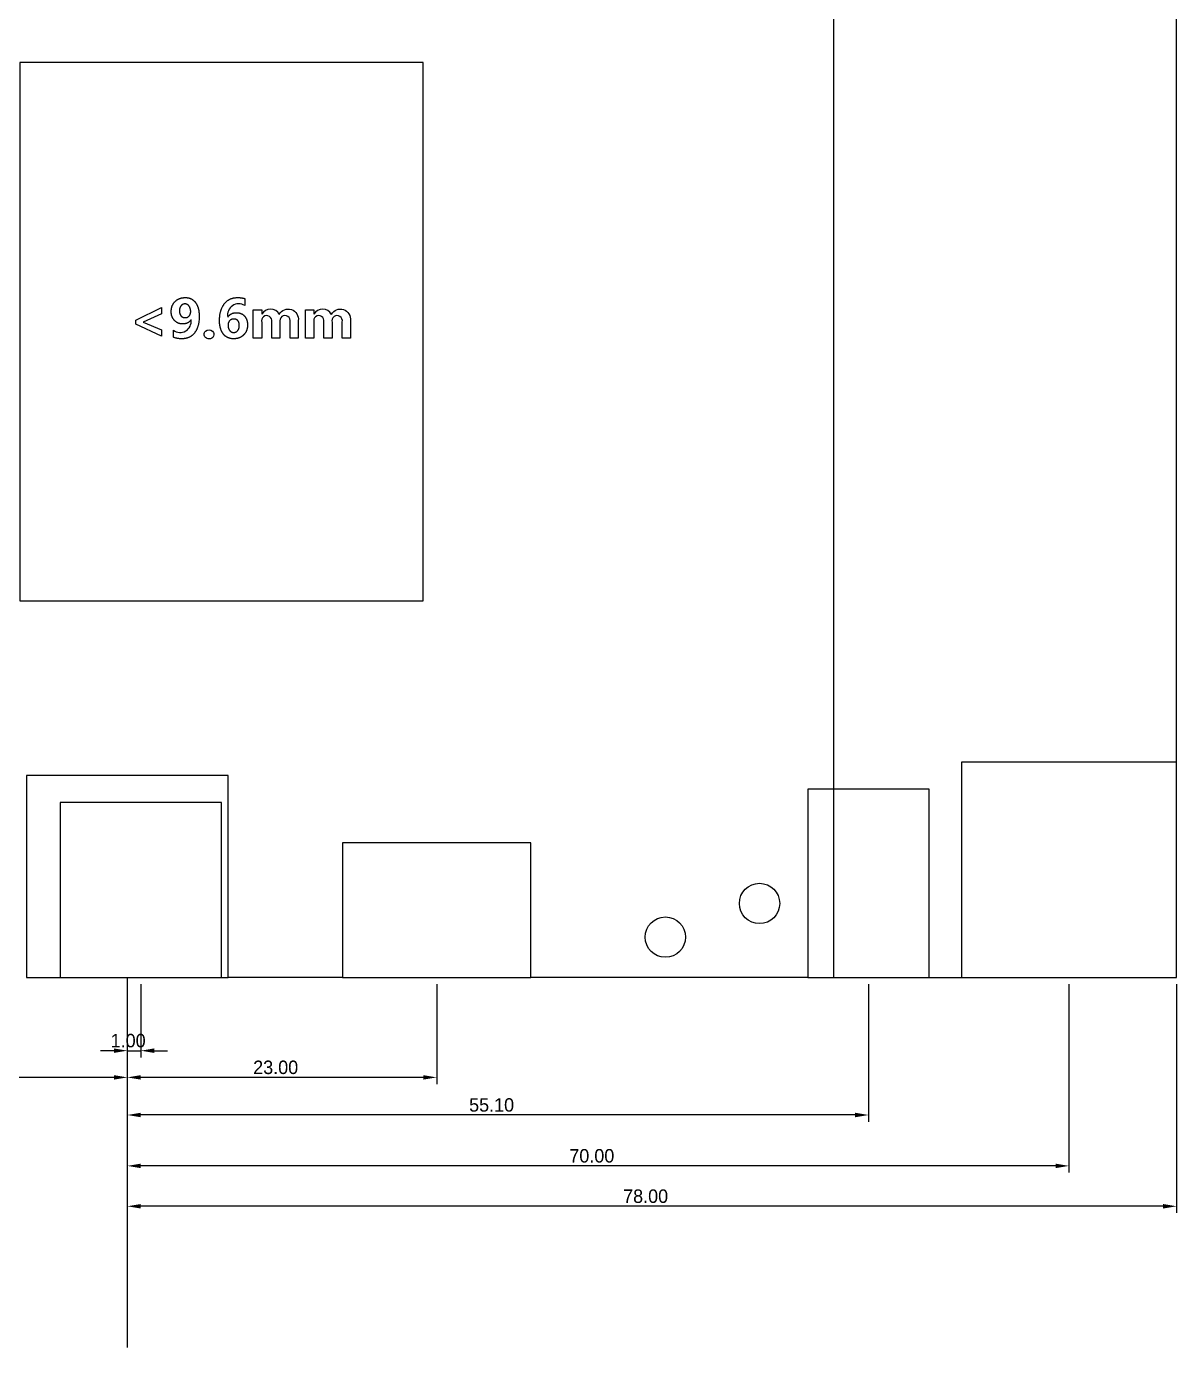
# Model space of a CAD drawing. Extents: x 157 to 316, y 0 to 233.
# Drawn here: x 230.4 to 315.9, y 0 to 98.2 of the extents above; entities that cross this region are included whole.
import ezdxf

# ---------------------------------------------------------------- set-up
doc = ezdxf.new("R2010")
doc.units = 0
doc.layers.get('DEFPOINTS').update_dxf_attribs({"linetype": 'CONTINUOUS'})
doc.layers.add('MAKE2D$可见线$普通线', color=7, linetype='CONTINUOUS')
doc.layers.add('MAKE2D$注解', color=7, linetype='CONTINUOUS')
doc.styles.add('默认值', font='txt')
doc.dimstyles.new('默认值', dxfattribs={"dimtxt": 1, "dimasz": 1, "dimexe": 0.5, "dimexo": 0.5, "dimgap": 0.25, "dimtad": 1, "dimtoh": 1, "dimzin": 1, "dimcen": 0.5, "dimazin": 3, "dimtfac": 1, "dimtix": 1, "dimtmove": 0, "dimatfit": 3})

# ---------------------------------------------------------------- blocks, each defined once
blk = doc.blocks.new('*D12')
at = {"layer": 'DEFPOINTS', "color": 0}
for p in [(238.894, 27.5), (237.894, 23.145), (238.894, 22.061)]:
    blk.add_point(p, dxfattribs=at)
at = {"layer": 'MAKE2D$注解', "color": 0}
for p, q in [((238.894, 27), (238.894, 21.561)), ((237.894, 22.645), (237.894, 21.561)), ((236.894, 22.061), (235.894, 22.061)), ((237.894, 22.061), (238.894, 22.061)), ((239.894, 22.061), (240.894, 22.061))]:
    blk.add_line(p, q, dxfattribs=at)
for points in [[(236.894, 21.895), (236.894, 22.228), (237.894, 22.061)], [(239.894, 22.228), (239.894, 21.895), (238.894, 22.061)]]:
    blk.add_solid(points, dxfattribs=at)
at = {"layer": 'MAKE2D$注解', "color": 0, "linetype": 'CONTINUOUS', "style": '默认值'}
blk.add_text('1.00', height=1, dxfattribs=at).set_placement((236.656, 22.311))
blk = doc.blocks.new('*D13')
at = {"layer": 'DEFPOINTS', "color": 0}
for p in [(213.894, 27.5), (213.894, 20.075), (237.894, 20.075)]:
    blk.add_point(p, dxfattribs=at)
at = {"layer": 'MAKE2D$注解', "color": 0}
for p, q in [((213.894, 27), (213.894, 19.575)), ((236.894, 20.075), (214.894, 20.075)), ((237.894, 20.575), (237.894, 20.575))]:
    blk.add_line(p, q, dxfattribs=at)
for points in [[(214.894, 20.242), (214.894, 19.909), (213.894, 20.075)], [(236.894, 19.909), (236.894, 20.242), (237.894, 20.075)]]:
    blk.add_solid(points, dxfattribs=at)
at = {"layer": 'MAKE2D$注解', "color": 0, "linetype": 'CONTINUOUS', "style": '默认值'}
blk.add_text('24.00', height=1, dxfattribs=at).set_placement((223.751, 20.325))
blk = doc.blocks.new('*D14')
at = {"layer": 'DEFPOINTS', "color": 0}
for p in [(260.894, 27.5), (237.894, 20.075), (237.894, 20.075)]:
    blk.add_point(p, dxfattribs=at)
at = {"layer": 'MAKE2D$注解', "color": 0}
for p, q in [((260.894, 27), (260.894, 19.575)), ((259.894, 20.075), (238.894, 20.075)), ((237.894, 19.575), (237.894, 19.575))]:
    blk.add_line(p, q, dxfattribs=at)
for points in [[(238.894, 20.242), (238.894, 19.909), (237.894, 20.075)], [(259.894, 19.909), (259.894, 20.242), (260.894, 20.075)]]:
    blk.add_solid(points, dxfattribs=at)
at = {"layer": 'MAKE2D$注解', "color": 0, "linetype": 'CONTINUOUS', "style": '默认值'}
blk.add_text('23.00', height=1, dxfattribs=at).set_placement((247.251, 20.325))
blk = doc.blocks.new('*D15')
at = {"layer": 'DEFPOINTS', "color": 0}
for p in [(292.994, 27.5), (237.894, 18.115), (237.894, 17.282)]:
    blk.add_point(p, dxfattribs=at)
at = {"layer": 'MAKE2D$注解', "color": 0}
for p, q in [((292.994, 27), (292.994, 16.782)), ((237.894, 17.615), (237.894, 16.782)), ((291.994, 17.282), (238.894, 17.282))]:
    blk.add_line(p, q, dxfattribs=at)
for points in [[(238.894, 17.449), (238.894, 17.115), (237.894, 17.282)], [(291.994, 17.115), (291.994, 17.449), (292.994, 17.282)]]:
    blk.add_solid(points, dxfattribs=at)
at = {"layer": 'MAKE2D$注解', "color": 0, "linetype": 'CONTINUOUS', "style": '默认值'}
blk.add_text('55.10', height=1, dxfattribs=at).set_placement((263.301, 17.532))
blk = doc.blocks.new('*D16')
at = {"layer": 'DEFPOINTS', "color": 0}
for p in [(307.894, 27.5), (237.894, 13.75), (237.894, 13.5)]:
    blk.add_point(p, dxfattribs=at)
at = {"layer": 'MAKE2D$注解', "color": 0}
for p, q in [((307.894, 27), (307.894, 13)), ((237.894, 13.25), (237.894, 13)), ((306.894, 13.5), (238.894, 13.5))]:
    blk.add_line(p, q, dxfattribs=at)
for points in [[(238.894, 13.667), (238.894, 13.333), (237.894, 13.5)], [(306.894, 13.333), (306.894, 13.667), (307.894, 13.5)]]:
    blk.add_solid(points, dxfattribs=at)
at = {"layer": 'MAKE2D$注解', "color": 0, "linetype": 'CONTINUOUS', "style": '默认值'}
blk.add_text('70.00', height=1, dxfattribs=at).set_placement((270.751, 13.75))
blk = doc.blocks.new('*D17')
at = {"layer": 'DEFPOINTS', "color": 0}
for p in [(315.894, 27.5), (237.894, 11.488), (237.894, 10.5)]:
    blk.add_point(p, dxfattribs=at)
at = {"layer": 'MAKE2D$注解', "color": 0}
for p, q in [((315.894, 27), (315.894, 10)), ((237.894, 10.988), (237.894, 10)), ((314.894, 10.5), (238.894, 10.5))]:
    blk.add_line(p, q, dxfattribs=at)
for points in [[(238.894, 10.667), (238.894, 10.333), (237.894, 10.5)], [(314.894, 10.333), (314.894, 10.667), (315.894, 10.5)]]:
    blk.add_solid(points, dxfattribs=at)
at = {"layer": 'MAKE2D$注解', "color": 0, "linetype": 'CONTINUOUS', "style": '默认值'}
blk.add_text('78.00', height=1, dxfattribs=at).set_placement((274.751, 10.75))

msp = doc.modelspace()

# ---------------------------------------------------------------- linework, layer by layer
at = {"layer": 'MAKE2D$可见线$普通线'}
for p, q in [((290.394, 213.5), (290.394, 27.5)), ((315.894, 43.5), (315.894, 213.5)), ((246.627, 77.942), (246.627, 77.429)), ((238.525, 76.347), (240.443, 77.291)), ((240.443, 76.821), (239.076, 76.204)), ((240.443, 77.291), (240.443, 76.821)), ((247.26, 77.122), (247.883, 77.122)), ((247.26, 75), (247.26, 77.122)), ((247.883, 77.122), (247.883, 76.786)), ((247.883, 76.786), (247.89, 76.786)), ((251.137, 77.122), (251.76, 77.122)), ((251.137, 75), (251.137, 77.122)), ((251.76, 77.122), (251.76, 76.786)), ((251.76, 76.786), (251.768, 76.786)), ((238.525, 76.041), (238.525, 76.347)), ((240.443, 75.158), (238.525, 76.041)), ((239.076, 76.204), (239.076, 76.192)), ((239.076, 76.192), (240.443, 75.628)), ((240.443, 75.628), (240.443, 75.158)), ((241.321, 75.073), (241.321, 75.592)), ((242.632, 76.361), (242.62, 76.365)), ((245.361, 76.565), (245.372, 76.565)), ((247.892, 75), (247.26, 75)), ((249.239, 75), (248.627, 75)), ((250.606, 75), (249.994, 75)), ((251.77, 75), (251.137, 75)), ((253.117, 75), (252.504, 75)), ((254.484, 75), (253.872, 75)), ((299.894, 43.5), (299.894, 27.5)), ((315.894, 43.5), (299.894, 43.5)), ((315.894, 27.5), (315.894, 43.5)), ((237.894, 27.5), (237.894, 0)), ((253.894, 27.5), (245.394, 27.5)), ((288.494, 27.5), (267.894, 27.5)), ((297.494, 27.5), (299.894, 27.5)), ((299.894, 27.5), (315.894, 27.5))]:
    msp.add_line(p, q, dxfattribs=at)
for points in [[(229.894, 55.5), (259.894, 55.5), (259.894, 95.5), (229.894, 95.5)], [(241.77, 77.037), (241.77, 77.008), (241.772, 76.979), (241.774, 76.952), (241.775, 76.938), (241.777, 76.925), (241.779, 76.912), (241.781, 76.899), (241.783, 76.886), (241.786, 76.874), (241.789, 76.861), (241.792, 76.849), (241.795, 76.837), (241.798, 76.826), (241.802, 76.814), (241.806, 76.803), (241.81, 76.792), (241.815, 76.781), (241.819, 76.77), (241.824, 76.76), (241.829, 76.749), (241.834, 76.739), (241.84, 76.729), (241.846, 76.719), (241.852, 76.71), (241.858, 76.701), (241.864, 76.691), (241.871, 76.683), (241.878, 76.674), (241.885, 76.665), (241.892, 76.657), (241.899, 76.649), (241.907, 76.641), (241.915, 76.634), (241.923, 76.627), (241.931, 76.62), (241.939, 76.613), (241.947, 76.606), (241.956, 76.6), (241.965, 76.594), (241.974, 76.589), (241.983, 76.583), (241.992, 76.578), (242.001, 76.573), (242.011, 76.569), (242.021, 76.564), (242.031, 76.56), (242.041, 76.556), (242.051, 76.553), (242.061, 76.55), (242.072, 76.547), (242.082, 76.544), (242.093, 76.541), (242.104, 76.539), (242.116, 76.537), (242.127, 76.535), (242.138, 76.534), (242.15, 76.533), (242.162, 76.532), (242.174, 76.531), (242.186, 76.531), (242.199, 76.531), (242.21, 76.531), (242.221, 76.531), (242.231, 76.532), (242.242, 76.533), (242.253, 76.534), (242.263, 76.535), (242.273, 76.537), (242.284, 76.539), (242.294, 76.541), (242.304, 76.543), (242.313, 76.546), (242.323, 76.549), (242.333, 76.552), (242.342, 76.555), (242.352, 76.559), (242.361, 76.563), (242.37, 76.567), (242.379, 76.571), (242.388, 76.576), (242.396, 76.581), (242.405, 76.586), (242.414, 76.592), (242.422, 76.597), (242.43, 76.603), (242.438, 76.609), (242.446, 76.616), (242.454, 76.622), (242.462, 76.629), (242.469, 76.637), (242.477, 76.644), (242.484, 76.652), (242.492, 76.66), (242.499, 76.668), (242.505, 76.676), (242.512, 76.684), (242.518, 76.693), (242.525, 76.701), (242.531, 76.71), (242.536, 76.719), (242.542, 76.728), (242.547, 76.737), (242.552, 76.746), (242.557, 76.756), (242.562, 76.765), (242.566, 76.775), (242.57, 76.784), (242.574, 76.794), (242.578, 76.804), (242.581, 76.814), (242.584, 76.824), (242.587, 76.835), (242.59, 76.845), (242.593, 76.855), (242.595, 76.866), (242.597, 76.877), (242.599, 76.888), (242.601, 76.899), (242.602, 76.91), (242.604, 76.921), (242.605, 76.933), (242.605, 76.944), (242.606, 76.956), (242.606, 76.967), (242.606, 76.979), (242.606, 77.008), (242.605, 77.036), (242.602, 77.063), (242.599, 77.09), (242.597, 77.104), (242.595, 77.117), (242.593, 77.13), (242.59, 77.143), (242.587, 77.156), (242.584, 77.169), (242.581, 77.181), (242.578, 77.194), (242.574, 77.206), (242.57, 77.219), (242.566, 77.231), (242.562, 77.243), (242.557, 77.255), (242.552, 77.267), (242.547, 77.279), (242.542, 77.29), (242.536, 77.302), (242.531, 77.313), (242.525, 77.325), (242.518, 77.336), (242.512, 77.347), (242.505, 77.358), (242.499, 77.369), (242.492, 77.38), (242.484, 77.39), (242.477, 77.4), (242.469, 77.41), (242.462, 77.42), (242.454, 77.429), (242.446, 77.438), (242.437, 77.446), (242.429, 77.455), (242.421, 77.462), (242.412, 77.47), (242.403, 77.477), (242.394, 77.484), (242.385, 77.491), (242.376, 77.497), (242.367, 77.503), (242.357, 77.508), (242.347, 77.513), (242.337, 77.518), (242.327, 77.523), (242.317, 77.527), (242.307, 77.531), (242.296, 77.534), (242.286, 77.537), (242.275, 77.54), (242.264, 77.543), (242.253, 77.545), (242.242, 77.547), (242.23, 77.548), (242.219, 77.55), (242.207, 77.55), (242.195, 77.551), (242.183, 77.551), (242.172, 77.551), (242.16, 77.55), (242.149, 77.55), (242.138, 77.549), (242.127, 77.547), (242.116, 77.546), (242.105, 77.544), (242.094, 77.542), (242.084, 77.539), (242.073, 77.537), (242.063, 77.533), (242.053, 77.53), (242.043, 77.527), (242.033, 77.523), (242.024, 77.518), (242.014, 77.514), (242.005, 77.509), (241.996, 77.504), (241.987, 77.499), (241.978, 77.493), (241.969, 77.487), (241.961, 77.481), (241.952, 77.474), (241.944, 77.468), (241.936, 77.461), (241.928, 77.453), (241.92, 77.445), (241.912, 77.437), (241.905, 77.429), (241.897, 77.421), (241.89, 77.412), (241.883, 77.403), (241.876, 77.393), (241.869, 77.384), (241.863, 77.374), (241.856, 77.365), (241.85, 77.355), (241.844, 77.345), (241.839, 77.335), (241.833, 77.324), (241.828, 77.314), (241.823, 77.303), (241.818, 77.293), (241.814, 77.282), (241.81, 77.271), (241.805, 77.26), (241.802, 77.249), (241.798, 77.237), (241.795, 77.226), (241.791, 77.214), (241.788, 77.202), (241.786, 77.19), (241.783, 77.178), (241.781, 77.166), (241.779, 77.154), (241.777, 77.141), (241.775, 77.129), (241.774, 77.116), (241.772, 77.103), (241.771, 77.09), (241.77, 77.064)], [(245.382, 75.971), (245.382, 75.943), (245.384, 75.916), (245.385, 75.902), (245.386, 75.889), (245.388, 75.875), (245.389, 75.862), (245.391, 75.849), (245.393, 75.836), (245.396, 75.824), (245.398, 75.811), (245.401, 75.798), (245.404, 75.786), (245.408, 75.774), (245.411, 75.762), (245.415, 75.75), (245.419, 75.738), (245.423, 75.726), (245.427, 75.715), (245.432, 75.703), (245.437, 75.692), (245.442, 75.681), (245.448, 75.67), (245.453, 75.659), (245.459, 75.648), (245.465, 75.638), (245.471, 75.627), (245.478, 75.617), (245.484, 75.607), (245.491, 75.597), (245.499, 75.587), (245.506, 75.577), (245.513, 75.568), (245.521, 75.558), (245.529, 75.55), (245.537, 75.541), (245.545, 75.533), (245.553, 75.525), (245.561, 75.518), (245.57, 75.51), (245.579, 75.503), (245.587, 75.497), (245.596, 75.49), (245.605, 75.484), (245.615, 75.479), (245.624, 75.473), (245.633, 75.468), (245.643, 75.463), (245.653, 75.459), (245.663, 75.455), (245.673, 75.451), (245.683, 75.447), (245.694, 75.444), (245.704, 75.441), (245.715, 75.438), (245.725, 75.436), (245.736, 75.434), (245.748, 75.432), (245.759, 75.431), (245.77, 75.43), (245.782, 75.429), (245.793, 75.429), (245.805, 75.429), (245.817, 75.429), (245.829, 75.429), (245.84, 75.43), (245.852, 75.431), (245.863, 75.432), (245.874, 75.434), (245.885, 75.436), (245.896, 75.438), (245.907, 75.44), (245.917, 75.443), (245.928, 75.446), (245.938, 75.449), (245.948, 75.452), (245.958, 75.456), (245.967, 75.46), (245.977, 75.465), (245.986, 75.469), (245.996, 75.474), (246.005, 75.48), (246.014, 75.485), (246.022, 75.491), (246.031, 75.497), (246.039, 75.503), (246.048, 75.51), (246.056, 75.517), (246.064, 75.524), (246.071, 75.532), (246.079, 75.54), (246.087, 75.548), (246.094, 75.556), (246.101, 75.565), (246.108, 75.574), (246.115, 75.583), (246.121, 75.592), (246.128, 75.601), (246.134, 75.611), (246.14, 75.621), (246.146, 75.63), (246.151, 75.64), (246.156, 75.651), (246.162, 75.661), (246.166, 75.671), (246.171, 75.682), (246.175, 75.693), (246.18, 75.703), (246.184, 75.714), (246.187, 75.726), (246.191, 75.737), (246.194, 75.748), (246.198, 75.76), (246.2, 75.772), (246.203, 75.783), (246.206, 75.796), (246.208, 75.808), (246.21, 75.82), (246.212, 75.832), (246.213, 75.845), (246.215, 75.858), (246.216, 75.871), (246.217, 75.884), (246.218, 75.91), (246.219, 75.937), (246.218, 75.967), (246.217, 75.997), (246.215, 76.025), (246.212, 76.052), (246.21, 76.066), (246.209, 76.079), (246.206, 76.092), (246.204, 76.104), (246.201, 76.117), (246.199, 76.129), (246.196, 76.141), (246.193, 76.152), (246.189, 76.164), (246.186, 76.175), (246.182, 76.186), (246.178, 76.196), (246.174, 76.207), (246.169, 76.217), (246.165, 76.227), (246.16, 76.237), (246.155, 76.246), (246.15, 76.255), (246.144, 76.264), (246.139, 76.273), (246.133, 76.282), (246.127, 76.29), (246.121, 76.298), (246.114, 76.306), (246.108, 76.313), (246.101, 76.321), (246.094, 76.328), (246.087, 76.335), (246.079, 76.341), (246.072, 76.347), (246.064, 76.354), (246.056, 76.359), (246.047, 76.365), (246.039, 76.371), (246.03, 76.376), (246.021, 76.381), (246.012, 76.385), (246.003, 76.39), (245.994, 76.394), (245.984, 76.398), (245.974, 76.402), (245.964, 76.405), (245.954, 76.408), (245.943, 76.411), (245.932, 76.414), (245.922, 76.417), (245.91, 76.419), (245.899, 76.421), (245.888, 76.423), (245.876, 76.424), (245.864, 76.426), (245.852, 76.427), (245.84, 76.427), (245.827, 76.428), (245.814, 76.428), (245.801, 76.429), (245.79, 76.428), (245.778, 76.428), (245.767, 76.427), (245.755, 76.427), (245.744, 76.425), (245.733, 76.424), (245.722, 76.422), (245.712, 76.42), (245.701, 76.418), (245.691, 76.416), (245.68, 76.413), (245.67, 76.41), (245.66, 76.407), (245.65, 76.404), (245.641, 76.4), (245.631, 76.396), (245.622, 76.392), (245.612, 76.387), (245.603, 76.383), (245.594, 76.378), (245.585, 76.373), (245.577, 76.367), (245.568, 76.361), (245.56, 76.355), (245.551, 76.349), (245.543, 76.343), (245.535, 76.336), (245.527, 76.329), (245.52, 76.322), (245.512, 76.314), (245.505, 76.307), (245.497, 76.299), (245.49, 76.29), (245.483, 76.282), (245.477, 76.274), (245.47, 76.265), (245.464, 76.256), (245.458, 76.248), (245.452, 76.239), (245.447, 76.229), (245.442, 76.22), (245.437, 76.211), (245.432, 76.201), (245.427, 76.192), (245.423, 76.182), (245.418, 76.172), (245.415, 76.162), (245.411, 76.152), (245.407, 76.141), (245.404, 76.131), (245.401, 76.12), (245.398, 76.11), (245.396, 76.099), (245.393, 76.088), (245.391, 76.077), (245.389, 76.066), (245.387, 76.054), (245.386, 76.043), (245.385, 76.031), (245.384, 76.019), (245.383, 76.007), (245.382, 75.995), (245.382, 75.983)]]:
    msp.add_lwpolyline(points, close=True, dxfattribs=at)
for points in [[(242.62, 76.365), (242.608, 76.346), (242.595, 76.328), (242.581, 76.311), (242.568, 76.294), (242.553, 76.278), (242.539, 76.262), (242.524, 76.247), (242.508, 76.232), (242.492, 76.218), (242.476, 76.205), (242.459, 76.192), (242.442, 76.18), (242.425, 76.168), (242.407, 76.157), (242.388, 76.147), (242.369, 76.137), (242.35, 76.128), (242.331, 76.119), (242.31, 76.111), (242.29, 76.104), (242.269, 76.097), (242.248, 76.091), (242.226, 76.085), (242.204, 76.08), (242.181, 76.076), (242.158, 76.072), (242.135, 76.069), (242.111, 76.066), (242.087, 76.064), (242.062, 76.062), (242.037, 76.062), (242.011, 76.061), (241.988, 76.061), (241.965, 76.062), (241.943, 76.064), (241.92, 76.065), (241.898, 76.068), (241.876, 76.07), (241.855, 76.074), (241.833, 76.077), (241.812, 76.082), (241.791, 76.087), (241.771, 76.092), (241.75, 76.098), (241.73, 76.104), (241.711, 76.111), (241.691, 76.118), (241.672, 76.126), (241.653, 76.135), (241.634, 76.144), (241.615, 76.153), (241.597, 76.163), (241.579, 76.173), (241.561, 76.184), (241.544, 76.196), (241.527, 76.207), (241.51, 76.22), (241.493, 76.233), (241.476, 76.246), (241.46, 76.26), (241.444, 76.275), (241.429, 76.29), (241.413, 76.305), (241.398, 76.321), (241.383, 76.338), (241.369, 76.354), (241.355, 76.371), (241.342, 76.388), (241.329, 76.406), (241.316, 76.424), (241.304, 76.442), (241.293, 76.46), (241.282, 76.478), (241.271, 76.497), (241.261, 76.516), (241.251, 76.535), (241.242, 76.555), (241.234, 76.575), (241.225, 76.595), (241.218, 76.615), (241.21, 76.636), (241.204, 76.657), (241.197, 76.678), (241.191, 76.699), (241.186, 76.721), (241.181, 76.743), (241.177, 76.765), (241.173, 76.787), (241.169, 76.81), (241.166, 76.833), (241.163, 76.856), (241.161, 76.88), (241.16, 76.904), (241.158, 76.928), (241.158, 76.952), (241.157, 76.976), (241.158, 77.005), (241.159, 77.034), (241.16, 77.062), (241.162, 77.09), (241.165, 77.117), (241.168, 77.144), (241.171, 77.171), (241.176, 77.198), (241.18, 77.224), (241.186, 77.25), (241.192, 77.275), (241.198, 77.3), (241.205, 77.325), (241.213, 77.349), (241.221, 77.374), (241.23, 77.397), (241.239, 77.421), (241.249, 77.444), (241.26, 77.466), (241.271, 77.489), (241.282, 77.511), (241.294, 77.533), (241.307, 77.554), (241.32, 77.575), (241.334, 77.596), (241.349, 77.616), (241.364, 77.636), (241.379, 77.656), (241.395, 77.675), (241.412, 77.694), (241.429, 77.712), (241.447, 77.731), (241.465, 77.749), (241.484, 77.766), (241.503, 77.782), (241.522, 77.799), (241.542, 77.814), (241.562, 77.829), (241.582, 77.844), (241.603, 77.857), (241.624, 77.871), (241.645, 77.883), (241.667, 77.896), (241.689, 77.907), (241.712, 77.918), (241.734, 77.929), (241.757, 77.939), (241.781, 77.948), (241.805, 77.957), (241.829, 77.965), (241.853, 77.973), (241.878, 77.98), (241.903, 77.986), (241.928, 77.992), (241.954, 77.997), (241.98, 78.002), (242.007, 78.007), (242.034, 78.01), (242.061, 78.013), (242.089, 78.016), (242.116, 78.018), (242.145, 78.019), (242.173, 78.02), (242.202, 78.02), (242.232, 78.02), (242.262, 78.019), (242.291, 78.017), (242.32, 78.015), (242.348, 78.011), (242.377, 78.008), (242.404, 78.003), (242.431, 77.998), (242.458, 77.992), (242.485, 77.985), (242.511, 77.977), (242.536, 77.969), (242.562, 77.96), (242.586, 77.951), (242.611, 77.94), (242.635, 77.929), (242.658, 77.917), (242.681, 77.905), (242.704, 77.892), (242.727, 77.878), (242.748, 77.863), (242.77, 77.848), (242.791, 77.832), (242.812, 77.815), (242.832, 77.798), (242.852, 77.779), (242.872, 77.761), (242.891, 77.741), (242.909, 77.721), (242.928, 77.7), (242.945, 77.678), (242.963, 77.655), (242.98, 77.632), (242.996, 77.609), (243.012, 77.584), (243.028, 77.56), (243.043, 77.534), (243.057, 77.508), (243.071, 77.482), (243.084, 77.455), (243.096, 77.427), (243.109, 77.399), (243.12, 77.37), (243.131, 77.341), (243.142, 77.311), (243.152, 77.281), (243.161, 77.25), (243.17, 77.218), (243.178, 77.186), (243.186, 77.154), (243.194, 77.12), (243.2, 77.086), (243.206, 77.052), (243.212, 77.017), (243.222, 76.946), (243.229, 76.872), (243.235, 76.796), (243.238, 76.717), (243.239, 76.637), (243.238, 76.541), (243.234, 76.448), (243.227, 76.357), (243.218, 76.269), (243.206, 76.184), (243.2, 76.142), (243.192, 76.101), (243.184, 76.06), (243.175, 76.02), (243.166, 75.981), (243.156, 75.942), (243.145, 75.904), (243.133, 75.867), (243.121, 75.83), (243.109, 75.794), (243.095, 75.758), (243.081, 75.724), (243.066, 75.689), (243.051, 75.656), (243.035, 75.623), (243.018, 75.591), (243.001, 75.559), (242.983, 75.528), (242.965, 75.497), (242.945, 75.468), (242.925, 75.439), (242.905, 75.41), (242.884, 75.382), (242.862, 75.355), (242.84, 75.329), (242.817, 75.304), (242.793, 75.28), (242.769, 75.257), (242.745, 75.234), (242.719, 75.213), (242.694, 75.192), (242.667, 75.172), (242.64, 75.153), (242.613, 75.135), (242.585, 75.118), (242.556, 75.102), (242.527, 75.086), (242.497, 75.072), (242.467, 75.058), (242.436, 75.045), (242.405, 75.034), (242.372, 75.023), (242.34, 75.012), (242.307, 75.003), (242.273, 74.995), (242.238, 74.987), (242.204, 74.981), (242.168, 74.975), (242.132, 74.97), (242.095, 74.966), (242.058, 74.963), (242.02, 74.961), (241.982, 74.96), (241.943, 74.959), (241.899, 74.96), (241.856, 74.961), (241.813, 74.963), (241.771, 74.966), (241.73, 74.97), (241.689, 74.975), (241.649, 74.981), (241.61, 74.988), (241.572, 74.995), (241.534, 75.004), (241.496, 75.013), (241.46, 75.023), (241.424, 75.034), (241.389, 75.046), (241.355, 75.059), (241.321, 75.073)], [(245.372, 76.565), (245.386, 76.586), (245.4, 76.605), (245.414, 76.625), (245.429, 76.643), (245.444, 76.661), (245.46, 76.678), (245.476, 76.695), (245.493, 76.711), (245.51, 76.726), (245.527, 76.741), (245.545, 76.755), (245.563, 76.768), (245.581, 76.781), (245.6, 76.793), (245.619, 76.804), (245.639, 76.815), (245.659, 76.825), (245.68, 76.834), (245.701, 76.843), (245.722, 76.851), (245.744, 76.859), (245.766, 76.865), (245.788, 76.872), (245.811, 76.877), (245.835, 76.882), (245.858, 76.886), (245.883, 76.89), (245.907, 76.893), (245.932, 76.895), (245.958, 76.897), (245.983, 76.898), (246.01, 76.898), (246.033, 76.898), (246.056, 76.897), (246.079, 76.896), (246.102, 76.894), (246.124, 76.892), (246.146, 76.889), (246.167, 76.886), (246.189, 76.882), (246.21, 76.878), (246.23, 76.873), (246.251, 76.868), (246.271, 76.862), (246.291, 76.856), (246.31, 76.849), (246.329, 76.842), (246.348, 76.835), (246.367, 76.826), (246.385, 76.818), (246.403, 76.808), (246.421, 76.799), (246.438, 76.789), (246.455, 76.778), (246.472, 76.767), (246.489, 76.755), (246.505, 76.743), (246.521, 76.73), (246.536, 76.717), (246.551, 76.704), (246.566, 76.689), (246.581, 76.675), (246.595, 76.66), (246.609, 76.644), (246.623, 76.628), (246.636, 76.612), (246.649, 76.595), (246.661, 76.578), (246.673, 76.561), (246.685, 76.544), (246.696, 76.526), (246.706, 76.508), (246.716, 76.489), (246.726, 76.471), (246.735, 76.452), (246.744, 76.432), (246.753, 76.413), (246.761, 76.393), (246.768, 76.373), (246.776, 76.352), (246.782, 76.331), (246.788, 76.31), (246.794, 76.289), (246.8, 76.267), (246.805, 76.245), (246.809, 76.223), (246.813, 76.2), (246.817, 76.177), (246.82, 76.154), (246.823, 76.131), (246.826, 76.107), (246.827, 76.083), (246.829, 76.059), (246.83, 76.034), (246.831, 75.984), (246.831, 75.956), (246.83, 75.929), (246.828, 75.902), (246.826, 75.875), (246.824, 75.849), (246.821, 75.822), (246.817, 75.797), (246.813, 75.771), (246.808, 75.746), (246.803, 75.721), (246.797, 75.696), (246.791, 75.672), (246.784, 75.648), (246.776, 75.624), (246.768, 75.601), (246.759, 75.578), (246.75, 75.555), (246.74, 75.532), (246.73, 75.51), (246.719, 75.488), (246.707, 75.467), (246.695, 75.445), (246.682, 75.424), (246.669, 75.404), (246.655, 75.383), (246.641, 75.363), (246.626, 75.343), (246.611, 75.324), (246.595, 75.305), (246.578, 75.286), (246.561, 75.267), (246.543, 75.249), (246.525, 75.231), (246.507, 75.214), (246.488, 75.197), (246.469, 75.181), (246.45, 75.166), (246.43, 75.151), (246.41, 75.136), (246.39, 75.122), (246.369, 75.109), (246.348, 75.096), (246.327, 75.084), (246.305, 75.072), (246.283, 75.061), (246.261, 75.051), (246.239, 75.041), (246.216, 75.032), (246.193, 75.023), (246.169, 75.015), (246.146, 75.007), (246.122, 75), (246.097, 74.993), (246.072, 74.987), (246.047, 74.982), (246.022, 74.977), (245.997, 74.973), (245.971, 74.969), (245.944, 74.966), (245.918, 74.964), (245.891, 74.962), (245.864, 74.96), (245.836, 74.959), (245.808, 74.959), (245.776, 74.96), (245.745, 74.961), (245.714, 74.962), (245.684, 74.965), (245.654, 74.968), (245.624, 74.972), (245.595, 74.977), (245.567, 74.982), (245.539, 74.988), (245.511, 74.995), (245.484, 75.003), (245.457, 75.011), (245.431, 75.02), (245.405, 75.029), (245.38, 75.04), (245.355, 75.051), (245.331, 75.063), (245.307, 75.075), (245.284, 75.089), (245.261, 75.102), (245.238, 75.117), (245.216, 75.133), (245.195, 75.149), (245.174, 75.166), (245.153, 75.183), (245.133, 75.201), (245.113, 75.22), (245.094, 75.24), (245.076, 75.26), (245.057, 75.282), (245.04, 75.303), (245.022, 75.326), (245.005, 75.349), (244.989, 75.373), (244.973, 75.397), (244.958, 75.422), (244.944, 75.447), (244.93, 75.473), (244.916, 75.5), (244.903, 75.526), (244.89, 75.554), (244.878, 75.582), (244.867, 75.61), (244.856, 75.639), (244.846, 75.669), (244.836, 75.699), (244.826, 75.73), (244.818, 75.761), (244.809, 75.792), (244.802, 75.825), (244.794, 75.857), (244.788, 75.891), (244.782, 75.925), (244.776, 75.959), (244.766, 76.029), (244.759, 76.101), (244.754, 76.176), (244.75, 76.253), (244.749, 76.331), (244.751, 76.424), (244.755, 76.515), (244.762, 76.603), (244.771, 76.689), (244.777, 76.731), (244.784, 76.773), (244.791, 76.814), (244.799, 76.855), (244.808, 76.895), (244.817, 76.934), (244.827, 76.973), (244.838, 77.012), (244.849, 77.05), (244.862, 77.087), (244.874, 77.124), (244.888, 77.16), (244.902, 77.196), (244.917, 77.231), (244.933, 77.265), (244.949, 77.299), (244.966, 77.333), (244.984, 77.366), (245.002, 77.398), (245.021, 77.43), (245.041, 77.461), (245.061, 77.492), (245.082, 77.522), (245.104, 77.551), (245.127, 77.58), (245.149, 77.608), (245.173, 77.635), (245.197, 77.661), (245.222, 77.686), (245.247, 77.711), (245.273, 77.734), (245.299, 77.757), (245.326, 77.778), (245.353, 77.799), (245.381, 77.818), (245.409, 77.837), (245.438, 77.855), (245.468, 77.872), (245.498, 77.888), (245.528, 77.903), (245.559, 77.917), (245.591, 77.931), (245.623, 77.943), (245.656, 77.954), (245.689, 77.965), (245.723, 77.975), (245.757, 77.983), (245.792, 77.991), (245.828, 77.998), (245.864, 78.004), (245.9, 78.009), (245.937, 78.013), (245.975, 78.016), (246.013, 78.019), (246.052, 78.02), (246.091, 78.02), (246.174, 78.019), (246.252, 78.015), (246.29, 78.013), (246.326, 78.009), (246.361, 78.005), (246.395, 78.001), (246.428, 77.995), (246.46, 77.99), (246.491, 77.983), (246.52, 77.976), (246.549, 77.968), (246.576, 77.96), (246.602, 77.951), (246.615, 77.946), (246.627, 77.942)], [(230.394, 27.5), (245.394, 27.5), (245.394, 42.5), (230.394, 42.5), (230.394, 27.5)], [(288.494, 27.5), (297.494, 27.5), (297.494, 41.5), (288.494, 41.5), (288.494, 27.5)], [(244.894, 27.5), (244.894, 40.5), (232.894, 40.5), (232.894, 27.5)], [(253.894, 27.5), (267.894, 27.5), (267.894, 37.5), (253.894, 37.5), (253.894, 27.5)]]:
    msp.add_lwpolyline(points, dxfattribs=at)
for points in [[(248.627, 75), (248.627, 76.223, 1.30919), (247.892, 76.181), (247.892, 75)], [(249.193, 76.769, -0.831966), (250.606, 76.312), (250.606, 75)], [(249.994, 75), (249.994, 76.208, 1.283968), (249.239, 76.187), (249.239, 75)], [(252.504, 75), (252.504, 76.223, 1.30919), (251.77, 76.181), (251.77, 75)], [(253.07, 76.769, -0.831966), (254.484, 76.312), (254.484, 75)], [(253.872, 75), (253.872, 76.208, 1.283968), (253.117, 76.187), (253.117, 75)]]:
    msp.add_lwpolyline(points, format="xyb", dxfattribs=at)
msp.add_lwpolyline([(243.606, 75.287, -0.233838), (243.716, 75.521, -0.355225), (244.236, 75.519, -0.724572), (243.969, 74.959, -0.187872), (243.713, 75.052, -0.226755)], format="xyb", close=True, dxfattribs=at)
for centre in [(284.894, 33), (277.894, 30.5)]:
    msp.add_circle(centre, 1.5, dxfattribs=at)
for centre, radius, start, end in [((246.178, 76.727), 0.833, 57.38682, 191.19679), ((248.537, 76.433), 0.737, 27.10618, 151.37874), ((252.414, 76.433), 0.737, 27.10618, 151.37874), ((241.817, 76.248), 0.823, 232.92291, 7.89971)]:
    msp.add_arc(centre, radius, start, end, dxfattribs=at)

# ---------------------------------------------------------------- dimensions: what is measured, and where the dimension line sits
at = {"layer": 'MAKE2D$注解'}
for base, p1, p2, picture, middle in [((213.894, 20.075), (237.894, 20.075), (213.894, 27.5), '*D13', (225.894, 20.825)), ((238.894, 22.061), (237.894, 23.145), (238.894, 27.5), '*D12', (238.394, 22.811)), ((237.894, 20.075), (260.894, 27.5), (237.894, 20.075), '*D14', (249.394, 20.825)), ((237.894, 17.282), (292.994, 27.5), (237.894, 18.115), '*D15', (265.444, 18.032)), ((237.894, 13.5), (307.894, 27.5), (237.894, 13.75), '*D16', (272.894, 14.25)), ((237.894, 10.5), (315.894, 27.5), (237.894, 11.488), '*D17', (276.894, 11.25))]:
    dim = msp.add_linear_dim(base=base, p1=p1, p2=p2, dimstyle='默认值', dxfattribs=at)
    dim.commit()
    dim.dimension.update_dxf_attribs({"geometry": picture, "text_midpoint": middle})

doc.saveas('drawing.dxf')
